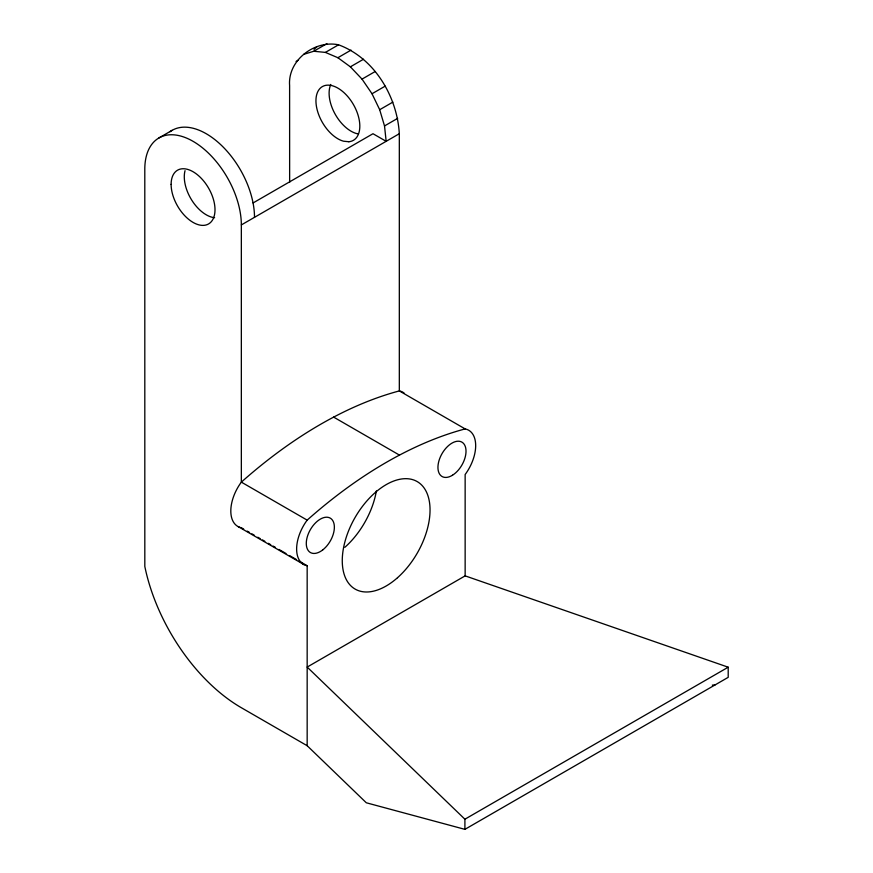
<?xml version="1.0" encoding="UTF-8"?>
<svg xmlns="http://www.w3.org/2000/svg" width="873" height="873" viewBox="0 0 873 873"><rect width="100%" height="100%" fill="white"/><g stroke="black" fill="none" stroke-linecap="round" stroke-linejoin="round"><path stroke-width="1.31" d="M240.282 527.467A33.632 19.413 -60 0 1 241.341 482.125A429.778 248.139 -60 0 1 399.321 390.918L399.321 133.722C397.171 96.532 374.462 58.033 338.549 44.807C314.749 39.82 287.588 60.193 289.607 85.587L289.64 182.37M314.04 49.401L316.91 46.738M158.93 137.945L172.101 130.339M296.078 61.448L298.271 60.182M303.749 54.333L313.745 51.256L326.906 43.65M313.745 51.256L325.389 52.402L338.549 44.807M325.389 52.402L337.884 57.716L351.044 50.11M337.884 57.716L350.379 66.828L363.539 59.222M350.379 66.828L362.022 79.116L375.183 71.521M253.094 202.94L372.989 133.722L386.161 141.317L384.513 125.941L379.69 109.714L372.018 93.749L385.179 86.143M379.69 109.714L392.85 102.119M384.513 125.941L397.673 118.346M241.341 224.928A68.269 39.416 60 0 0 193.064 141.328A68.269 39.416 60 0 0 144.798 169.198L144.82 566.468A141.317 81.593 60 0 0 241.341 707.719L307.165 745.717L366.311 802.778L464.905 829.35L464.905 819.212L307.165 667.081L465.145 575.864L465.145 474.519A33.632 19.413 -60 0 0 465.145 428.916A429.778 248.139 -60 0 0 307.165 520.122L241.341 482.125L241.341 224.928L399.321 133.722M464.905 819.212L728.202 667.201L728.202 677.339L464.905 829.35M712.324 685.13L715.042 684.934M358.312 133.765L356.73 133.613A31.035 17.918 60 0 1 334.545 113.043A31.035 17.918 60 0 1 330.78 84.463M465.145 575.864L728.202 667.201M465.145 428.916L399.321 390.918A33.632 19.413 -60 0 1 404.144 393.079M333.639 417.108L399.463 455.106M241.341 527.729L243.687 529.082M247.212 531.122L249.569 532.475M251.915 533.84L254.272 535.193M257.797 537.233L260.143 538.586M262.5 539.94L264.846 541.304M268.371 543.333L270.728 544.697M273.074 546.051L275.432 547.404M278.956 549.444L286.006 553.515M289.53 555.555L296.58 559.626M298.937 560.979L307.165 565.737L307.165 745.717M238.307 526.692L304.131 564.689M362.022 79.116L372.018 93.749M169.951 131.758A68.269 39.416 60 0 1 223.237 147.122A68.269 39.416 60 0 1 254.501 217.333M307.165 565.737A33.632 19.413 -60 0 1 307.165 520.122M376.372 490.953A62.059 35.826 -60 0 1 344.857 547.316M214.627 217.715A31.035 17.918 60 0 1 191.765 200.168A31.035 17.918 60 0 1 185.032 170.672M348.851 141.732L343.558 141.208A31.035 17.918 60 0 1 316.277 96.587A31.035 17.918 60 0 1 350.466 99.969A31.035 17.918 60 0 1 348.851 141.732M397.51 577.719A62.059 35.826 -60 0 0 417.185 481.58A62.059 35.826 -60 0 0 343.766 546.684A62.059 35.826 -60 0 0 397.51 577.719M322.672 549.968A19.861 11.469 -60 0 0 331.151 518.748A19.861 11.469 -60 0 0 307.165 537.277A19.861 11.469 -60 0 0 322.672 549.968M452.509 475.218A19.861 11.469 -60 0 0 463.869 443.833A19.861 11.469 -60 0 0 439.566 458.914A19.861 11.469 -60 0 0 452.509 475.218M171.119 184.399A31.035 17.918 60 0 0 204.042 225.343A31.035 17.918 60 0 0 204.031 181.453A31.035 17.918 60 0 0 171.119 184.399"/></g></svg>
